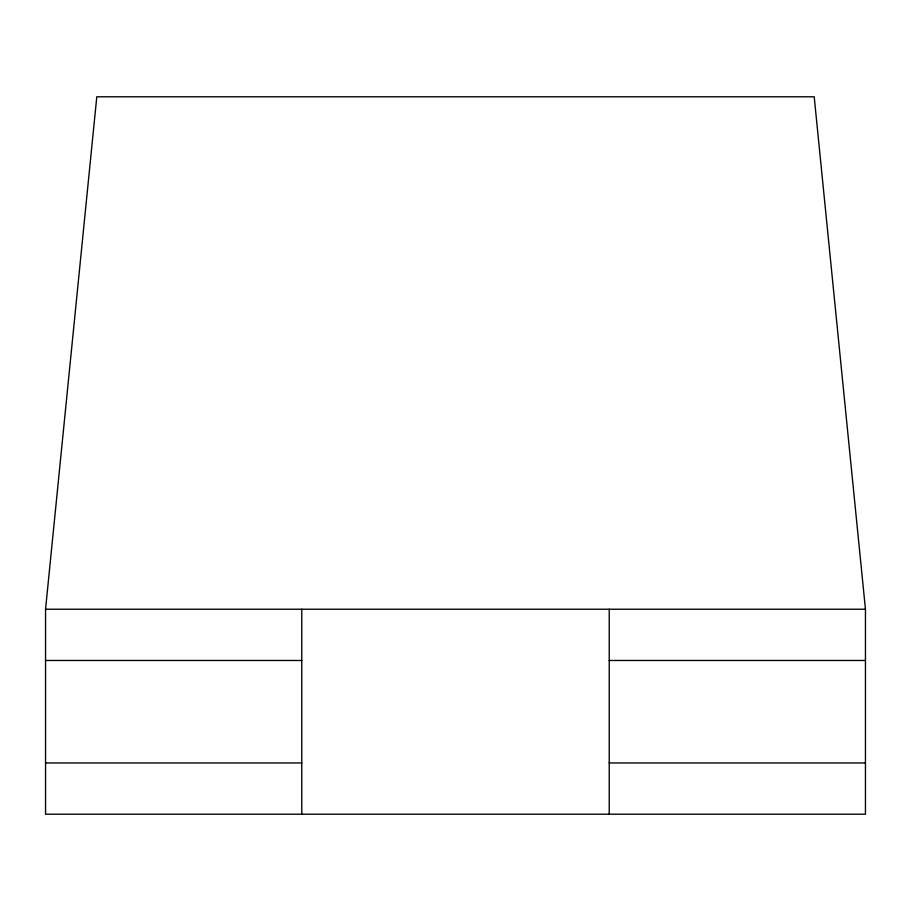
<?xml version="1.0" encoding="UTF-8"?>
<svg xmlns="http://www.w3.org/2000/svg" width="911" height="911" viewBox="0 0 911 911"><rect width="100%" height="100%" fill="white"/><g stroke="black" fill="none" stroke-linecap="round" stroke-linejoin="round"><path stroke-width="1.37" d="M45.55 609.231L96.794 96.794L814.206 96.794L865.45 609.231L865.45 814.206L45.55 814.206L45.55 609.231L865.45 609.231M45.55 660.475L301.769 660.475M609.231 660.475L865.45 660.475M45.55 762.962L301.769 762.962M609.231 762.962L865.45 762.962M609.231 609.231L609.231 814.206M301.769 609.231L301.769 814.206"/></g></svg>
